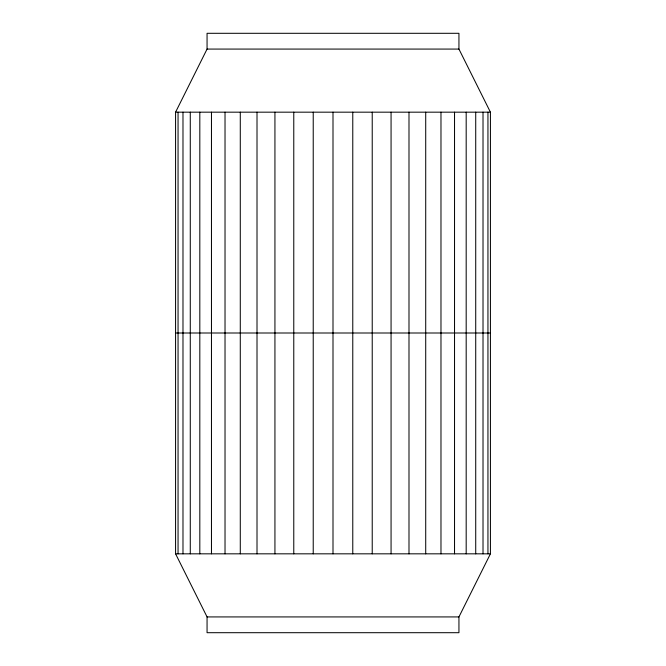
<?xml version="1.0" encoding="UTF-8"?>
<svg xmlns="http://www.w3.org/2000/svg" width="666" height="666" viewBox="0 0 666 666"><rect width="100%" height="100%" fill="white"/><g stroke="black" fill="none" stroke-linecap="round" stroke-linejoin="round"><path stroke-width="1" d="M175.574 112.171L207.059 49.076L207.059 33.3L458.941 33.3L458.941 49.076L490.426 112.171L490.426 553.829L458.941 616.924L458.941 632.7L207.059 632.7L207.059 616.924L175.574 553.829L175.574 112.171L490.426 112.171M207.059 49.076L458.941 49.076M175.574 333L490.426 333M175.574 553.829L490.426 553.829M207.059 616.924L458.941 616.924M487.945 112.171L487.945 553.829M483.017 112.171L483.017 553.829M475.724 112.171L475.724 553.829M466.183 112.171L466.183 553.829M454.537 112.171L454.537 553.829M440.975 112.171L440.975 553.829M425.716 112.171L425.716 553.829M408.991 112.171L408.991 553.829M391.067 112.171L391.067 553.829M372.227 112.171L372.227 553.829M352.772 112.171L352.772 553.829M333 112.171L333 553.829M313.228 112.171L313.228 553.829M293.773 112.171L293.773 553.829M274.933 112.171L274.933 553.829M257.009 112.171L257.009 553.829M240.284 112.171L240.284 553.829M225.025 112.171L225.025 553.829M211.463 112.171L211.463 553.829M199.817 112.171L199.817 553.829M190.276 112.171L190.276 553.829M182.984 112.171L182.984 553.829M178.055 112.171L178.055 553.829"/></g></svg>
